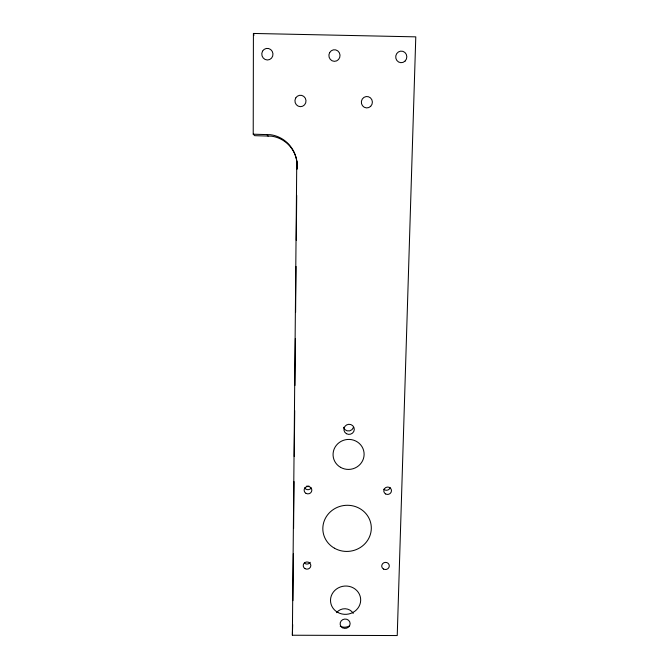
<?xml version="1.0" encoding="UTF-8"?>
<svg xmlns="http://www.w3.org/2000/svg" width="669" height="669" viewBox="0 0 669 669"><rect width="100%" height="100%" fill="white"/><g stroke="black" fill="none" stroke-linecap="round" stroke-linejoin="round"><path stroke-width="1" d="M253.217 134.193L253.409 33.45L415.784 36.854L397.235 635.55L292.37 635.232L296.768 161.338A30.791 30.138 72.8 0 0 270.485 134.703L253.217 134.193L254.697 135.673L271.472 136.175A29.913 29.285 72.9 0 1 297.011 162.04L297.053 168.856M292.922 600.645L293.357 553.648M293.591 528.577L294.026 481.58M294.26 456.509L294.695 410.557M294.929 385.486L295.363 338.489M295.606 312.373L296.033 266.421M296.283 240.305L296.702 195.398M296.944 169.29L296.768 161.338M292.37 635.232L292.679 624.595M267.023 134.703L268.11 136.167M253.409 33.45L254.011 35.223M349.369 626A9.893 9.232 -6.4 0 1 340.262 626.343M336.607 612.653A9.893 9.232 -6.4 0 1 353.257 613.398M353.441 427.374A5.135 4.976 -9.7 0 1 343.532 427.282M390.161 487.634A3.805 3.638 -12.9 0 1 383.772 489.215M310.232 562.311A3.755 3.546 -3.3 0 1 304.32 563.022M311.227 487.927A3.813 3.654 -3 0 1 304.629 487.877M308.969 486.045A4.265 4.089 -3 0 1 306.762 486.029M370.676 106.321A5.703 5.519 -85.7 0 0 368.418 96.729A5.703 5.519 -85.7 0 0 361.494 103.586A5.703 5.519 -85.7 0 0 370.676 106.321M295.698 98.009A5.72 5.544 83 0 0 300.406 106.664A5.72 5.544 83 0 0 305.298 98.184A5.72 5.544 83 0 0 295.698 98.009M329.675 52.542A5.804 5.578 88.3 0 0 334.366 61.339A5.804 5.578 88.3 0 0 339.334 52.734A5.804 5.578 88.3 0 0 329.675 52.542M262.541 51.162A5.829 5.595 79.2 0 0 267.357 59.993A5.829 5.595 79.2 0 0 272.241 51.362A5.829 5.595 79.2 0 0 262.541 51.162M405.079 61.071A5.795 5.553 -83.1 0 0 402.872 51.329A5.795 5.553 -83.1 0 0 395.856 58.287A5.795 5.553 -83.1 0 0 405.079 61.071M342.536 627.765A5.009 4.675 -6.5 0 0 350.13 623.742A5.009 4.675 -6.5 0 0 342.704 619.661A5.009 4.675 -6.5 0 0 342.536 627.765M346.417 433.688A5.201 5.043 -9.7 0 0 354.302 429.389A5.201 5.043 -9.7 0 0 346.601 424.94A5.201 5.043 -9.7 0 0 346.417 433.688M383.521 569.051A3.797 3.579 -10.5 0 0 389.291 565.974A3.797 3.579 -10.5 0 0 383.705 562.838A3.797 3.579 -10.5 0 0 383.521 569.051M385.612 493.931A3.855 3.688 -12.8 0 0 391.474 490.778A3.855 3.688 -12.8 0 0 385.796 487.534A3.855 3.688 -12.8 0 0 385.612 493.931M305.081 568.658A3.805 3.596 -3.3 0 0 310.834 565.581A3.805 3.596 -3.3 0 0 305.164 562.428A3.805 3.596 -3.3 0 0 305.081 568.658M306.009 493.354A3.863 3.705 -3 0 0 311.846 490.193A3.863 3.705 -3 0 0 306.093 486.94A3.863 3.705 -3 0 0 306.009 493.354M340.521 467.322A15.538 14.986 -8.9 0 0 364.112 454.594A15.538 14.986 -8.9 0 0 341.131 441.339A15.538 14.986 -8.9 0 0 340.521 467.322M337.77 612.403A15.103 14.149 -6.6 0 0 360.683 600.285A15.103 14.149 -6.6 0 0 338.347 587.867A15.103 14.149 -6.6 0 0 337.77 612.403M334.45 548.212A24.26 23.055 -7.4 0 0 371.303 528.61A24.26 23.055 -7.4 0 0 335.462 508.239A24.26 23.055 -7.4 0 0 334.45 548.212"/></g></svg>
